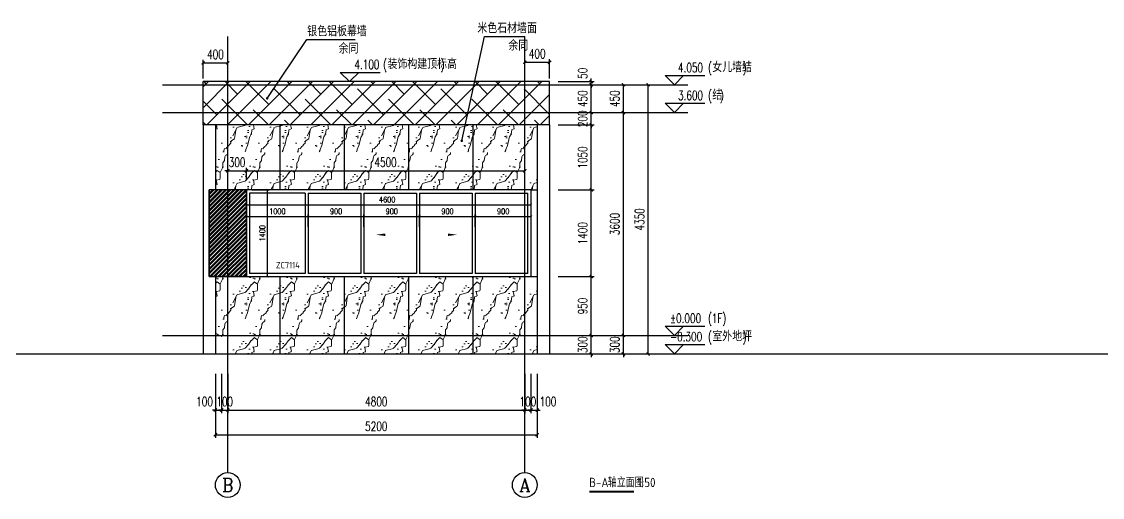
# Model space of a CAD drawing. Extents: x -4210259 to 293730, y -7499 to 868879.
# Drawn here: x -2266009 to -2248542, y 514620 to 522307 of the extents above; entities that cross this region are included whole.
import ezdxf
from ezdxf.enums import TextEntityAlignment as Align

# ---------------------------------------------------------------- set-up
doc = ezdxf.new("R2010")
doc.units = 0
doc.header["$LTSCALE"] = 1000
doc.header["$MEASUREMENT"] = 0
doc.linetypes.add('DOTE', pattern=[2.42, 2, -0.2, 0.02, -0.2])
doc.layers.get('Defpoints').update_dxf_attribs({"color": 210})
doc.layers.add('99立面图例外参$0$99立面图例外参$0$A-WALL-HATCH', color=8, linetype='Continuous', lineweight=13)
for name, color, linetype in [('A-AXIS-D', 1, 'Continuous'), ('A-AXIS-DOTE', 14, 'DOTE'), ('A-AXIS-DP', 126, 'Continuous'), ('A-AXIS-ELEV', 4, 'Continuous'), ('A-HATCH-2', 251, 'Continuous'), ('A-LIN-V', 9, 'Continuous'), ('A-SFCE', 30, 'Continuous'), ('A-WINDOW', 140, 'Continuous'), ('A-门窗表显示尺寸', 160, 'Continuous'), ('DIM_SYMB', 3, 'Continuous'), ('PUB_TEXT', 7, 'Continuous')]:
    doc.layers.add(name, color=color, linetype=linetype)
doc.styles.add('_TCH_AXIS', font='COMPLEX', dxfattribs={"bigfont": 'GBCBIG'})
doc.styles.add('_TCH_DIM', font='SIMPLEX', dxfattribs={"bigfont": 'GBCBIG'})
doc.styles.add('_TCH_DIM_T3', font='SIMPLEX', dxfattribs={"width": 0.705882, "bigfont": 'GBCBIG'})
doc.styles.get("Standard").update_dxf_attribs({"font": 'gbenor.shx', "bigfont": 'gbcbig.shx'})
doc.dimstyles.new('_TCH_ARCH&&30', dxfattribs={"dimtxt": 89.25, "dimasz": 30, "dimexe": 30, "dimexo": 30, "dimgap": 37.875, "dimtad": 1, "dimdec": 0, "dimzin": 0, "dimdsep": 46, "dimtxsty": '_TCH_DIM_T3', "dimblk": 'ARCHTICK', "dimcen": 0.09, "dimclrt": 7, "dimazin": 2, "dimtfac": 1, "dimtdec": 0, "dimtix": 1, "dimtmove": 2, "dimatfit": 3, "dimfxl": 0, "dimtolj": 1, "dimtzin": 0, "dimarcsym": 0})
doc.dimstyles.new('_TCH_ARCH&&50', dxfattribs={"dimtxt": 148.75, "dimasz": 50, "dimexe": 50, "dimexo": 50, "dimgap": 63.125, "dimtad": 1, "dimdec": 0, "dimzin": 0, "dimdsep": 46, "dimtxsty": '_TCH_DIM_T3', "dimblk": 'ARCHTICK', "dimcen": 0.09, "dimclrt": 7, "dimazin": 2, "dimtfac": 1, "dimtdec": 0, "dimtix": 1, "dimtmove": 2, "dimatfit": 3, "dimfxl": 0, "dimtolj": 1, "dimtzin": 0, "dimarcsym": 0})
pattern_1 = [(41.9872125, (500, 68.57), (1199.999982, 900.00002), [19.21946, -4016.8677]), (68.1985905, (214.29, 38.57), (599.9999996, 1800.000001), [69.23783, -4777.41048]), (60.945396, (200, 4.29), (599.9999597, 900.0000255), [29.41609, -6147.9618]), (90, (214.3, 30), (600, -4e-14), [8.57143, -891.42852]), (71.565051, (494.29, 51.43), (1e-06, 900.000002), [18.07016, -1879.29642]), (171.469234, (494.29, 51.43), (-599.999998, 5.6e-06), [28.89107, -6038.2332]), (79.215702, (454.286, -4.286), (600.000003, 3600.0000017), [61.07874, -6352.1886]), (62.1329961, (2.857, 270), (2399.99997084, 4500.0000176), [140.58914, -29383.1298]), (0, (11.5, 402), (0, 900), [0, -600]), (64.9831065, (400, 565.714), (1200.000003, 2699.9999982), [94.58826, -9837.1788]), (81.4391104, (631.429, 210), (1199.99999793, 8099.99994892), [134.35409, -28080.0036]), (82.8749836, (300, 291.43), (599.99996395, 4500.0000045), [69.10507, -14442.9588]), (76.75948, (240, 102.857), (600.00000583, 2699.9999979), [149.69356, -15568.1304]), (0, (146.5, 103.3), (0, 900), [0, -600]), (0, (156.1, 93.7), (0, 900), [0, -600]), (0, (223.6, 141.8), (0, 900), [0, -600]), (0, (204.3, 247.8), (0, 900), [0, -600]), (59.0362434, (274.286, 248.57), (599.9999522, 900.0000258), [49.97959, -10445.7336]), (0, (299.9, 289.8), (0, 900), [0, -600]), (0, (223.6, 257.4), (0, 900), [0, -600]), (0, (252.5, 315.25), (0, 900), [0, -600]), (0, (223.6, 228.5), (0, 900), [0, -600]), (50.194429, (571.43, 167.14), (600.0000004, 900.0000004), [22.315, -4663.8348]), (90, (571.4, 141.4), (600, -4e-14), [25.71428, -874.28568]), (43.66778, (540, 111.43), (1800.0000014, 1799.9999965), [43.4483, -9080.6952]), (90, (540, 102.86), (600, -4e-14), [8.57143, -891.42852]), (39.805571, (514.286, 81.43), (1199.9999713, 900.0000354), [33.4725, -6995.7522]), (0, (426, 141.8), (0, 900), [0, -600]), (0, (572.7, 169), (0, 900), [0, -600]), (0, (572.7, 169), (0, 900), [0, -600]), (29.3577535, (585.71, 184.29), (1799.9999964, 900.0000053), [52.45017, -5454.81774]), (0, (570.65, 228.5), (0, 900), [0, -600]), (146.309932, (400, 565.714), (-1200.0000074, 899.9999844), [61.80945, -6428.1828]), (8.1301023, (334.286, 445.714), (5999.99995775, 899.99999466), [60.60915, -12667.3128]), (47.8624052, (200, 428.57), (2400.00000106, 2699.9999975), [80.91316, -16910.8494]), (14.6208739, (68.57, 394.286), (3599.9999901, 900.00003754), [135.82702, -14126.01]), (0, (117.5, 450.1), (0, 900), [0, -600]), (18.434949, (308.57, 360), (2400.0000002, 899.999997), [27.10524, -5664.9945]), (16.699244, (334.29, 368.57), (599.999988, 5e-05), [14.91472, -3117.17718]), (101.093723, (348.57, 372.857), (-1200.0000105, 6299.99994104), [74.2445, -15517.0992]), (0, (271.8, 411.6), (0, 900), [0, -600]), (0, (334, 447.4), (0, 900), [0, -600]), (0, (252.5, 344.15), (0, 900), [0, -600]), (0, (175.4, 536.8), (0, 900), [0, -600]), (0, (146.5, 498.3), (0, 900), [0, -600]), (44.1449026, (300, 552.857), (1800.0000031, 1799.99999994), [67.68776, -14146.7412]), (54.5829447, (254.286, 488.57), (600.0000017, 899.99999645), [78.8825, -16486.4424]), (0, (300.8, 553.45), (0, 900), [0, -600]), (0, (213.95, 507.9), (0, 900), [0, -600]), (0, (300.8, 553.45), (0, 900), [0, -600]), (0, (254.4, 487.2), (0, 900), [0, -600]), (75.068583, (394.29, 454.29), (600, 2700.000001), [22.1774, -4635.075]), (90, (400, 475.7), (600, -4e-14), [90, -810]), (50.194429, (505.71, 852.86), (600.0000004, 900.0000004), [22.315, -4663.8348]), (0, (339.3, 662.1), (0, 900), [0, -600]), (0, (358.6, 652.45), (0, 900), [0, -600]), (0, (281.4, 671.7), (0, 900), [0, -600]), (0, (377.8, 777.7), (0, 900), [0, -600]), (53.1301023, (440, 724.286), (600.0000009, 899.9999994), [42.85714, -8957.1426]), (90, (440, 651.4), (600, -4e-14), [72.85714, -827.14284]), (0, (440.1, 652.9), (0, 900), [0, -600]), (23.1985905, (485.71, 844.29), (1800.000001, 900.0000005), [21.75935, -4547.7045]), (66.037511, (480, 831.43), (600, 1799.999999), [14.0698, -2940.58752]), (66.037511, (474.29, 818.57), (600, 1799.999999), [14.0698, -2940.58752]), (81.8698976, (465.714, 758.57), (600.0000026, 4500.00000045), [60.60915, -12667.3128]), (90, (520, 870), (600, -4e-14), [21.42857, -878.57142]), (0, (454.1, 900), (0, 900), [0, -600])]

# ---------------------------------------------------------------- blocks, each defined once
blk = doc.blocks.new('_ArchTick')
at = {"color": 0, "linetype": 'ByBlock', "const_width": 0.4}
blk.add_lwpolyline([(-0.5, -0.5), (0.5, 0.5)], dxfattribs=at)
blk = doc.blocks.new('*D1298')
at = {"layer": 'A-门窗表显示尺寸', "color": 0, "lineweight": -2}
for p, q in [((-40599815273, 3385974823), (-40599815273, 3385975021)), ((-40599815273, 3385974991), (-40599810673, 3385974991)), ((-40599810673, 3385974823), (-40599810673, 3385975021))]:
    blk.add_line(p, q, dxfattribs=at)
at = {"layer": 'Defpoints', "color": 0}
for p in [(-40599810673, 3385974991), (-40599815273, 3385974793), (-40599810673, 3385974793)]:
    blk.add_point(p, dxfattribs=at)
at = {"layer": 'A-门窗表显示尺寸', "color": 0, "lineweight": -2, "xscale": 30, "yscale": 30, "zscale": 30, "rotation": 180}
blk.add_blockref('_ArchTick', (-40599815273, 3385974991), dxfattribs=at)
at = {"layer": 'A-门窗表显示尺寸', "color": 0, "lineweight": -2, "xscale": 30, "yscale": 30, "zscale": 30}
blk.add_blockref('_ArchTick', (-40599810673, 3385974991), dxfattribs=at)
at = {"layer": 'A-门窗表显示尺寸', "color": 7, "insert": (-40599812998, 3385975074), "char_height": 89.2, "attachment_point": 5, "style": '_TCH_DIM_T3'}
blk.add_mtext('\\A1;4600', dxfattribs=at)
blk = doc.blocks.new('*D1299')
at = {"layer": 'A-门窗表显示尺寸', "color": 0, "lineweight": -2}
for p, q in [((-40599815273, 3385974633), (-40599815273, 3385974831)), ((-40599815273, 3385974801), (-40599814273, 3385974801)), ((-40599814273, 3385974633), (-40599814273, 3385974831))]:
    blk.add_line(p, q, dxfattribs=at)
at = {"layer": 'Defpoints', "color": 0}
for p in [(-40599814273, 3385974801), (-40599815273, 3385974603), (-40599814273, 3385974603)]:
    blk.add_point(p, dxfattribs=at)
at = {"layer": 'A-门窗表显示尺寸', "color": 0, "lineweight": -2, "xscale": 30, "yscale": 30, "zscale": 30, "rotation": 180}
blk.add_blockref('_ArchTick', (-40599815273, 3385974801), dxfattribs=at)
at = {"layer": 'A-门窗表显示尺寸', "color": 0, "lineweight": -2, "xscale": 30, "yscale": 30, "zscale": 30}
blk.add_blockref('_ArchTick', (-40599814273, 3385974801), dxfattribs=at)
at = {"layer": 'A-门窗表显示尺寸', "color": 7, "insert": (-40599814773, 3385974884), "char_height": 89.2, "attachment_point": 5, "style": '_TCH_DIM_T3'}
blk.add_mtext('\\A1;1000', dxfattribs=at)
blk = doc.blocks.new('*D1300')
at = {"layer": 'A-门窗表显示尺寸', "color": 0, "lineweight": -2}
for p, q in [((-40599814273.275787, 3385974632.547974), (-40599814273.275787, 3385974831.273987)), ((-40599814273.275787, 3385974801.273987), (-40599813373.275787, 3385974801.273987)), ((-40599813373.275787, 3385974632.547974), (-40599813373.275787, 3385974831.273987))]:
    blk.add_line(p, q, dxfattribs=at)
at = {"layer": 'Defpoints', "color": 0}
for p in [(-40599813373.275787, 3385974801.273987), (-40599814273.275787, 3385974602.547974), (-40599813373.275787, 3385974602.547974)]:
    blk.add_point(p, dxfattribs=at)
at = {"layer": 'A-门窗表显示尺寸', "color": 0, "lineweight": -2, "xscale": 30, "yscale": 30, "zscale": 30, "rotation": 180}
blk.add_blockref('_ArchTick', (-40599814273.275787, 3385974801.273987), dxfattribs=at)
at = {"layer": 'A-门窗表显示尺寸', "color": 0, "lineweight": -2, "xscale": 30, "yscale": 30, "zscale": 30}
blk.add_blockref('_ArchTick', (-40599813373.275787, 3385974801.273987), dxfattribs=at)
at = {"layer": 'A-门窗表显示尺寸', "color": 7, "insert": (-40599813823.275787, 3385974883.773987), "char_height": 89.25, "attachment_point": 5, "style": '_TCH_DIM_T3'}
blk.add_mtext('\\A1;900', dxfattribs=at)
blk = doc.blocks.new('*D1301')
at = {"layer": 'A-门窗表显示尺寸', "color": 0, "lineweight": -2}
for p, q in [((-40599813373.275787, 3385974632.547974), (-40599813373.275787, 3385974831.273987)), ((-40599813373.275787, 3385974801.273987), (-40599812473.275787, 3385974801.273987)), ((-40599812473.275787, 3385974632.547974), (-40599812473.275787, 3385974831.273987))]:
    blk.add_line(p, q, dxfattribs=at)
at = {"layer": 'Defpoints', "color": 0}
for p in [(-40599812473.275787, 3385974801.273987), (-40599813373.275787, 3385974602.547974), (-40599812473.275787, 3385974602.547974)]:
    blk.add_point(p, dxfattribs=at)
at = {"layer": 'A-门窗表显示尺寸', "color": 0, "lineweight": -2, "xscale": 30, "yscale": 30, "zscale": 30, "rotation": 180}
blk.add_blockref('_ArchTick', (-40599813373.275787, 3385974801.273987), dxfattribs=at)
at = {"layer": 'A-门窗表显示尺寸', "color": 0, "lineweight": -2, "xscale": 30, "yscale": 30, "zscale": 30}
blk.add_blockref('_ArchTick', (-40599812473.275787, 3385974801.273987), dxfattribs=at)
at = {"layer": 'A-门窗表显示尺寸', "color": 7, "insert": (-40599812923.275787, 3385974883.773987), "char_height": 89.25, "attachment_point": 5, "style": '_TCH_DIM_T3'}
blk.add_mtext('\\A1;900', dxfattribs=at)
blk = doc.blocks.new('*D1302')
at = {"layer": 'A-门窗表显示尺寸', "color": 0, "lineweight": -2}
for p, q in [((-40599812473.275787, 3385974632.547974), (-40599812473.275787, 3385974831.273987)), ((-40599812473.275787, 3385974801.273987), (-40599811573.275787, 3385974801.273987)), ((-40599811573.275787, 3385974632.547974), (-40599811573.275787, 3385974831.273987))]:
    blk.add_line(p, q, dxfattribs=at)
at = {"layer": 'Defpoints', "color": 0}
for p in [(-40599811573.275787, 3385974801.273987), (-40599812473.275787, 3385974602.547974), (-40599811573.275787, 3385974602.547974)]:
    blk.add_point(p, dxfattribs=at)
at = {"layer": 'A-门窗表显示尺寸', "color": 0, "lineweight": -2, "xscale": 30, "yscale": 30, "zscale": 30, "rotation": 180}
blk.add_blockref('_ArchTick', (-40599812473.275787, 3385974801.273987), dxfattribs=at)
at = {"layer": 'A-门窗表显示尺寸', "color": 0, "lineweight": -2, "xscale": 30, "yscale": 30, "zscale": 30}
blk.add_blockref('_ArchTick', (-40599811573.275787, 3385974801.273987), dxfattribs=at)
at = {"layer": 'A-门窗表显示尺寸', "color": 7, "insert": (-40599812023.275787, 3385974883.773987), "char_height": 89.25, "attachment_point": 5, "style": '_TCH_DIM_T3'}
blk.add_mtext('\\A1;900', dxfattribs=at)
blk = doc.blocks.new('*D1303')
at = {"layer": 'A-门窗表显示尺寸', "color": 0, "lineweight": -2}
for p, q in [((-40599811573.275787, 3385974632.547974), (-40599811573.275787, 3385974831.273987)), ((-40599811573.275787, 3385974801.273987), (-40599810673.275803, 3385974801.273987)), ((-40599810673.275803, 3385974632.547974), (-40599810673.275803, 3385974831.273987))]:
    blk.add_line(p, q, dxfattribs=at)
at = {"layer": 'Defpoints', "color": 0}
for p in [(-40599810673.275803, 3385974801.273987), (-40599811573.275787, 3385974602.547974), (-40599810673.275803, 3385974602.547974)]:
    blk.add_point(p, dxfattribs=at)
at = {"layer": 'A-门窗表显示尺寸', "color": 0, "lineweight": -2, "xscale": 30, "yscale": 30, "zscale": 30, "rotation": 180}
blk.add_blockref('_ArchTick', (-40599811573.275787, 3385974801.273987), dxfattribs=at)
at = {"layer": 'A-门窗表显示尺寸', "color": 0, "lineweight": -2, "xscale": 30, "yscale": 30, "zscale": 30}
blk.add_blockref('_ArchTick', (-40599810673.275803, 3385974801.273987), dxfattribs=at)
at = {"layer": 'A-门窗表显示尺寸', "color": 7, "insert": (-40599811123.275803, 3385974883.773987), "char_height": 89.25, "attachment_point": 5, "style": '_TCH_DIM_T3'}
blk.add_mtext('\\A1;900', dxfattribs=at)
blk = doc.blocks.new('*D1304')
at = {"layer": 'A-门窗表显示尺寸', "color": 0, "lineweight": -2}
for p, q in [((-40599815183.10321, 3385975230.000001), (-40599814903.106216, 3385975230.000001)), ((-40599814933.106216, 3385973830.000001), (-40599814933.106216, 3385975230.000001)), ((-40599815183.10321, 3385973830.000001), (-40599814903.106216, 3385973830.000001))]:
    blk.add_line(p, q, dxfattribs=at)
at = {"layer": 'Defpoints', "color": 0}
for p in [(-40599815213.10321, 3385975230.000001), (-40599814933.106216, 3385975230.000001), (-40599815213.10321, 3385973830.000001)]:
    blk.add_point(p, dxfattribs=at)
at = {"layer": 'A-门窗表显示尺寸', "color": 0, "lineweight": -2, "xscale": 30, "yscale": 30, "zscale": 30}
for p, rotation in [((-40599814933.106216, 3385975230.000001), 90), ((-40599814933.106216, 3385973830.000001), 270)]:
    blk.add_blockref('_ArchTick', p, dxfattribs=dict(at, rotation=rotation))
at = {"layer": 'A-门窗表显示尺寸', "color": 7, "insert": (-40599815015.606216, 3385974530.000012), "char_height": 89.25, "attachment_point": 5, "rotation": 90, "style": '_TCH_DIM_T3'}
blk.add_mtext('\\A1;1400', dxfattribs=at)
blk = doc.blocks.new('*D915')
at = {"layer": 'A-AXIS-DP', "color": 0, "lineweight": -2}
for p, q in [((-2257877, 521387), (-2257877, 521700)), ((-2257877, 521650), (-2257477, 521650)), ((-2257477, 521387), (-2257477, 521700))]:
    blk.add_line(p, q, dxfattribs=at)
at = {"layer": 'Defpoints', "color": 0}
for p in [(-2257477, 521650), (-2257877, 521337), (-2257477, 521337)]:
    blk.add_point(p, dxfattribs=at)
at = {"layer": 'A-AXIS-DP', "color": 0, "lineweight": -2, "xscale": 50, "yscale": 50, "zscale": 50, "rotation": 180}
blk.add_blockref('_ArchTick', (-2257877, 521650), dxfattribs=at)
at = {"layer": 'A-AXIS-DP', "color": 0, "lineweight": -2, "xscale": 50, "yscale": 50, "zscale": 50}
blk.add_blockref('_ArchTick', (-2257477, 521650), dxfattribs=at)
at = {"layer": 'A-AXIS-DP', "color": 7, "insert": (-2257677, 521788), "char_height": 148.8, "attachment_point": 5, "style": '_TCH_DIM_T3'}
blk.add_mtext('\\A1;400', dxfattribs=at)
blk = doc.blocks.new('*D916')
at = {"layer": 'A-AXIS-DP', "color": 0, "lineweight": -2}
for p, q in [((-2263077, 521387), (-2263077, 521690)), ((-2263077, 521640), (-2262677, 521640)), ((-2262677, 521387), (-2262677, 521690))]:
    blk.add_line(p, q, dxfattribs=at)
at = {"layer": 'Defpoints', "color": 0}
for p in [(-2262677, 521640), (-2263077, 521337), (-2262677, 521337)]:
    blk.add_point(p, dxfattribs=at)
at = {"layer": 'A-AXIS-DP', "color": 0, "lineweight": -2, "xscale": 50, "yscale": 50, "zscale": 50, "rotation": 180}
blk.add_blockref('_ArchTick', (-2263077, 521640), dxfattribs=at)
at = {"layer": 'A-AXIS-DP', "color": 0, "lineweight": -2, "xscale": 50, "yscale": 50, "zscale": 50}
blk.add_blockref('_ArchTick', (-2262677, 521640), dxfattribs=at)
at = {"layer": 'A-AXIS-DP', "color": 7, "insert": (-2262877, 521777), "char_height": 148.8, "attachment_point": 5, "style": '_TCH_DIM_T3'}
blk.add_mtext('\\A1;400', dxfattribs=at)
blk = doc.blocks.new('*D974')
at = {"layer": 'A-AXIS-DP', "color": 0, "lineweight": -2}
for p, q in [((-2262677, 519897), (-2262727, 519897)), ((-2262677, 519747), (-2262677, 519947)), ((-2262677, 519897), (-2262377, 519897)), ((-2262377, 519747), (-2262377, 519947)), ((-2262377, 519897), (-2262327, 519897))]:
    blk.add_line(p, q, dxfattribs=at)
at = {"layer": 'Defpoints', "color": 0}
for p in [(-2262377, 519897), (-2262677, 519697), (-2262377, 519697)]:
    blk.add_point(p, dxfattribs=at)
at = {"layer": 'A-AXIS-DP', "color": 0, "lineweight": -2, "xscale": 50, "yscale": 50, "zscale": 50}
blk.add_blockref('_ArchTick', (-2262677, 519897), dxfattribs=at)
at = {"layer": 'A-AXIS-DP', "color": 0, "lineweight": -2, "xscale": 50, "yscale": 50, "zscale": 50, "rotation": 180}
blk.add_blockref('_ArchTick', (-2262377, 519897), dxfattribs=at)
at = {"layer": 'A-AXIS-DP', "color": 7, "insert": (-2262527, 520035), "char_height": 148.8, "attachment_point": 5, "style": '_TCH_DIM_T3'}
blk.add_mtext('\\A1;300', dxfattribs=at)
blk = doc.blocks.new('*D975')
at = {"layer": 'A-AXIS-DP', "color": 0, "lineweight": -2}
for p, q in [((-2262377, 519747), (-2262377, 519947)), ((-2262377, 519897), (-2257877, 519897)), ((-2257877, 519747), (-2257877, 519947))]:
    blk.add_line(p, q, dxfattribs=at)
at = {"layer": 'Defpoints', "color": 0}
for p in [(-2257877, 519897), (-2262377, 519697), (-2257877, 519697)]:
    blk.add_point(p, dxfattribs=at)
at = {"layer": 'A-AXIS-DP', "color": 0, "lineweight": -2, "xscale": 50, "yscale": 50, "zscale": 50, "rotation": 180}
blk.add_blockref('_ArchTick', (-2262377, 519897), dxfattribs=at)
at = {"layer": 'A-AXIS-DP', "color": 0, "lineweight": -2, "xscale": 50, "yscale": 50, "zscale": 50}
blk.add_blockref('_ArchTick', (-2257877, 519897), dxfattribs=at)
at = {"layer": 'A-AXIS-DP', "color": 7, "insert": (-2260127, 520035), "char_height": 148.8, "attachment_point": 5, "style": '_TCH_DIM_T3'}
blk.add_mtext('\\A1;4500', dxfattribs=at)
blk = doc.blocks.new('*D981')
at = {"layer": 'A-AXIS-DP', "color": 0, "lineweight": -2}
for p, q in [((-2257340, 521337), (-2256754, 521337)), ((-2257340, 521287), (-2256754, 521287)), ((-2256804, 521337), (-2256804, 521387)), ((-2256804, 521287), (-2256804, 521337)), ((-2256804, 521287), (-2256804, 521237))]:
    blk.add_line(p, q, dxfattribs=at)
at = {"layer": 'Defpoints', "color": 0}
for p in [(-2257390, 521337), (-2257390, 521287), (-2256804, 521337)]:
    blk.add_point(p, dxfattribs=at)
at = {"layer": 'A-AXIS-DP', "color": 0, "lineweight": -2, "xscale": 50, "yscale": 50, "zscale": 50}
for p, rotation in [((-2256804, 521337), 270), ((-2256804, 521287), 90)]:
    blk.add_blockref('_ArchTick', p, dxfattribs=dict(at, rotation=rotation))
at = {"layer": 'A-AXIS-DP', "color": 7, "insert": (-2256942, 521472), "char_height": 148.8, "attachment_point": 5, "rotation": 90, "style": '_TCH_DIM_T3'}
blk.add_mtext('\\A1;50', dxfattribs=at)
blk = doc.blocks.new('*D982')
at = {"layer": 'A-AXIS-DP', "color": 0, "lineweight": -2}
for p, q in [((-2257340, 521287), (-2256754, 521287)), ((-2256804, 520837), (-2256804, 521287)), ((-2257340, 520837), (-2256754, 520837))]:
    blk.add_line(p, q, dxfattribs=at)
at = {"layer": 'Defpoints', "color": 0}
for p in [(-2257390, 521287), (-2256804, 521287), (-2257390, 520837)]:
    blk.add_point(p, dxfattribs=at)
at = {"layer": 'A-AXIS-DP', "color": 0, "lineweight": -2, "xscale": 50, "yscale": 50, "zscale": 50}
for p, rotation in [((-2256804, 521287), 90), ((-2256804, 520837), 270)]:
    blk.add_blockref('_ArchTick', p, dxfattribs=dict(at, rotation=rotation))
at = {"layer": 'A-AXIS-DP', "color": 7, "insert": (-2256942, 521062), "char_height": 148.8, "attachment_point": 5, "rotation": 90, "style": '_TCH_DIM_T3'}
blk.add_mtext('\\A1;450', dxfattribs=at)
blk = doc.blocks.new('*D983')
at = {"layer": 'A-AXIS-DP', "color": 0, "lineweight": -2}
for p, q in [((-2256804, 520837), (-2256804, 520887)), ((-2257340, 520837), (-2256754, 520837)), ((-2256804, 520637), (-2256804, 520837)), ((-2257340, 520637), (-2256754, 520637)), ((-2256804, 520637), (-2256804, 520587))]:
    blk.add_line(p, q, dxfattribs=at)
at = {"layer": 'Defpoints', "color": 0}
for p in [(-2257390, 520837), (-2256804, 520837), (-2257390, 520637)]:
    blk.add_point(p, dxfattribs=at)
at = {"layer": 'A-AXIS-DP', "color": 0, "lineweight": -2, "xscale": 50, "yscale": 50, "zscale": 50}
for p, rotation in [((-2256804, 520837), 270), ((-2256804, 520637), 90)]:
    blk.add_blockref('_ArchTick', p, dxfattribs=dict(at, rotation=rotation))
at = {"layer": 'A-AXIS-DP', "color": 7, "insert": (-2256942, 520737), "char_height": 148.8, "attachment_point": 5, "rotation": 90, "style": '_TCH_DIM_T3'}
blk.add_mtext('\\A1;200', dxfattribs=at)
blk = doc.blocks.new('*D984')
at = {"layer": 'A-AXIS-DP', "color": 0, "lineweight": -2}
for p, q in [((-2257340, 520637), (-2256754, 520637)), ((-2256804, 519587), (-2256804, 520637)), ((-2257340, 519587), (-2256754, 519587))]:
    blk.add_line(p, q, dxfattribs=at)
at = {"layer": 'Defpoints', "color": 0}
for p in [(-2257390, 520637), (-2256804, 520637), (-2257390, 519587)]:
    blk.add_point(p, dxfattribs=at)
at = {"layer": 'A-AXIS-DP', "color": 0, "lineweight": -2, "xscale": 50, "yscale": 50, "zscale": 50}
for p, rotation in [((-2256804, 520637), 90), ((-2256804, 519587), 270)]:
    blk.add_blockref('_ArchTick', p, dxfattribs=dict(at, rotation=rotation))
at = {"layer": 'A-AXIS-DP', "color": 7, "insert": (-2256942, 520112), "char_height": 148.8, "attachment_point": 5, "rotation": 90, "style": '_TCH_DIM_T3'}
blk.add_mtext('\\A1;1050', dxfattribs=at)
blk = doc.blocks.new('*D985')
at = {"layer": 'A-AXIS-DP', "color": 0, "lineweight": -2}
for p, q in [((-2257340, 519587), (-2256754, 519587)), ((-2256804, 518187), (-2256804, 519587)), ((-2257340, 518187), (-2256754, 518187))]:
    blk.add_line(p, q, dxfattribs=at)
at = {"layer": 'Defpoints', "color": 0}
for p in [(-2257390, 519587), (-2256804, 519587), (-2257390, 518187)]:
    blk.add_point(p, dxfattribs=at)
at = {"layer": 'A-AXIS-DP', "color": 0, "lineweight": -2, "xscale": 50, "yscale": 50, "zscale": 50}
for p, rotation in [((-2256804, 519587), 90), ((-2256804, 518187), 270)]:
    blk.add_blockref('_ArchTick', p, dxfattribs=dict(at, rotation=rotation))
at = {"layer": 'A-AXIS-DP', "color": 7, "insert": (-2256942, 518887), "char_height": 148.8, "attachment_point": 5, "rotation": 90, "style": '_TCH_DIM_T3'}
blk.add_mtext('\\A1;1400', dxfattribs=at)
blk = doc.blocks.new('*D986')
at = {"layer": 'A-AXIS-DP', "color": 0, "lineweight": -2}
for p, q in [((-2257340, 518187), (-2256754, 518187)), ((-2256804, 517237), (-2256804, 518187)), ((-2257340, 517237), (-2256754, 517237))]:
    blk.add_line(p, q, dxfattribs=at)
at = {"layer": 'Defpoints', "color": 0}
for p in [(-2257390, 518187), (-2256804, 518187), (-2257390, 517237)]:
    blk.add_point(p, dxfattribs=at)
at = {"layer": 'A-AXIS-DP', "color": 0, "lineweight": -2, "xscale": 50, "yscale": 50, "zscale": 50}
for p, rotation in [((-2256804, 518187), 90), ((-2256804, 517237), 270)]:
    blk.add_blockref('_ArchTick', p, dxfattribs=dict(at, rotation=rotation))
at = {"layer": 'A-AXIS-DP', "color": 7, "insert": (-2256942, 517712), "char_height": 148.8, "attachment_point": 5, "rotation": 90, "style": '_TCH_DIM_T3'}
blk.add_mtext('\\A1;950', dxfattribs=at)
blk = doc.blocks.new('*D987')
at = {"layer": 'A-AXIS-DP', "color": 0, "lineweight": -2}
for p, q in [((-2257340, 517237), (-2256754, 517237)), ((-2256804, 517237), (-2256804, 517287)), ((-2256804, 516937), (-2256804, 517237)), ((-2257340, 516937), (-2256754, 516937)), ((-2256804, 516937), (-2256804, 516887))]:
    blk.add_line(p, q, dxfattribs=at)
at = {"layer": 'Defpoints', "color": 0}
for p in [(-2257390, 517237), (-2256804, 517237), (-2257390, 516937)]:
    blk.add_point(p, dxfattribs=at)
at = {"layer": 'A-AXIS-DP', "color": 0, "lineweight": -2, "xscale": 50, "yscale": 50, "zscale": 50}
for p, rotation in [((-2256804, 517237), 270), ((-2256804, 516937), 90)]:
    blk.add_blockref('_ArchTick', p, dxfattribs=dict(at, rotation=rotation))
at = {"layer": 'A-AXIS-DP', "color": 7, "insert": (-2256942, 517087), "char_height": 148.8, "attachment_point": 5, "rotation": 90, "style": '_TCH_DIM_T3'}
blk.add_mtext('\\A1;300', dxfattribs=at)
blk = doc.blocks.new('*D988')
at = {"layer": 'A-AXIS-D', "color": 0, "lineweight": -2}
for p, q in [((-2256270, 521287), (-2255834, 521287)), ((-2255884, 516937), (-2255884, 521287)), ((-2256270, 516937), (-2255834, 516937))]:
    blk.add_line(p, q, dxfattribs=at)
at = {"layer": 'Defpoints', "color": 0}
for p in [(-2256320, 521287), (-2255884, 521287), (-2256320, 516937)]:
    blk.add_point(p, dxfattribs=at)
at = {"layer": 'A-AXIS-D', "color": 0, "lineweight": -2, "xscale": 50, "yscale": 50, "zscale": 50}
for p, rotation in [((-2255884, 521287), 90), ((-2255884, 516937), 270)]:
    blk.add_blockref('_ArchTick', p, dxfattribs=dict(at, rotation=rotation))
at = {"layer": 'A-AXIS-D', "color": 7, "insert": (-2256022, 519112), "char_height": 148.8, "attachment_point": 5, "rotation": 90, "style": '_TCH_DIM_T3'}
blk.add_mtext('\\A1;4350', dxfattribs=at)
blk = doc.blocks.new('*D989')
at = {"layer": 'A-AXIS-D', "color": 0, "lineweight": -2}
for p, q in [((-2256670, 521287), (-2256234, 521287)), ((-2256284, 520837), (-2256284, 521287)), ((-2256670, 520837), (-2256234, 520837))]:
    blk.add_line(p, q, dxfattribs=at)
at = {"layer": 'Defpoints', "color": 0}
for p in [(-2256720, 521287), (-2256284, 521287), (-2256720, 520837)]:
    blk.add_point(p, dxfattribs=at)
at = {"layer": 'A-AXIS-D', "color": 0, "lineweight": -2, "xscale": 50, "yscale": 50, "zscale": 50}
for p, rotation in [((-2256284, 521287), 90), ((-2256284, 520837), 270)]:
    blk.add_blockref('_ArchTick', p, dxfattribs=dict(at, rotation=rotation))
at = {"layer": 'A-AXIS-D', "color": 7, "insert": (-2256422, 521062), "char_height": 148.8, "attachment_point": 5, "rotation": 90, "style": '_TCH_DIM_T3'}
blk.add_mtext('\\A1;450', dxfattribs=at)
blk = doc.blocks.new('*D990')
at = {"layer": 'A-AXIS-D', "color": 0, "lineweight": -2}
for p, q in [((-2256670, 520837), (-2256234, 520837)), ((-2256284, 517237), (-2256284, 520837)), ((-2256670, 517237), (-2256234, 517237))]:
    blk.add_line(p, q, dxfattribs=at)
at = {"layer": 'Defpoints', "color": 0}
for p in [(-2256720, 520837), (-2256284, 520837), (-2256720, 517237)]:
    blk.add_point(p, dxfattribs=at)
at = {"layer": 'A-AXIS-D', "color": 0, "lineweight": -2, "xscale": 50, "yscale": 50, "zscale": 50}
for p, rotation in [((-2256284, 520837), 90), ((-2256284, 517237), 270)]:
    blk.add_blockref('_ArchTick', p, dxfattribs=dict(at, rotation=rotation))
at = {"layer": 'A-AXIS-D', "color": 7, "insert": (-2256422, 519037), "char_height": 148.8, "attachment_point": 5, "rotation": 90, "style": '_TCH_DIM_T3'}
blk.add_mtext('\\A1;3600', dxfattribs=at)
blk = doc.blocks.new('*D991')
at = {"layer": 'A-AXIS-D', "color": 0, "lineweight": -2}
for p, q in [((-2256670, 517237), (-2256234, 517237)), ((-2256284, 517237), (-2256284, 517287)), ((-2256284, 516937), (-2256284, 517237)), ((-2256670, 516937), (-2256234, 516937)), ((-2256284, 516937), (-2256284, 516887))]:
    blk.add_line(p, q, dxfattribs=at)
at = {"layer": 'Defpoints', "color": 0}
for p in [(-2256720, 517237), (-2256284, 517237), (-2256720, 516937)]:
    blk.add_point(p, dxfattribs=at)
at = {"layer": 'A-AXIS-D', "color": 0, "lineweight": -2, "xscale": 50, "yscale": 50, "zscale": 50}
for p, rotation in [((-2256284, 517237), 270), ((-2256284, 516937), 90)]:
    blk.add_blockref('_ArchTick', p, dxfattribs=dict(at, rotation=rotation))
at = {"layer": 'A-AXIS-D', "color": 7, "insert": (-2256422, 517087), "char_height": 148.8, "attachment_point": 5, "rotation": 90, "style": '_TCH_DIM_T3'}
blk.add_mtext('\\A1;300', dxfattribs=at)
blk = doc.blocks.new('*D992')
at = {"layer": 'A-AXIS-D', "color": 0, "lineweight": -2}
for p, q in [((-2262877, 516617), (-2262877, 515582)), ((-2257677, 516617), (-2257677, 515582)), ((-2262877, 515632), (-2257677, 515632))]:
    blk.add_line(p, q, dxfattribs=at)
at = {"layer": 'Defpoints', "color": 0}
for p in [(-2262877, 516667), (-2257677, 516667), (-2257677, 515632)]:
    blk.add_point(p, dxfattribs=at)
at = {"layer": 'A-AXIS-D', "color": 0, "lineweight": -2, "xscale": 50, "yscale": 50, "zscale": 50, "rotation": 180}
blk.add_blockref('_ArchTick', (-2262877, 515632), dxfattribs=at)
at = {"layer": 'A-AXIS-D', "color": 0, "lineweight": -2, "xscale": 50, "yscale": 50, "zscale": 50}
blk.add_blockref('_ArchTick', (-2257677, 515632), dxfattribs=at)
at = {"layer": 'A-AXIS-D', "color": 7, "insert": (-2260277, 515769), "char_height": 148.8, "attachment_point": 5, "style": '_TCH_DIM_T3'}
blk.add_mtext('\\A1;5200', dxfattribs=at)
blk = doc.blocks.new('*D993')
at = {"layer": 'A-AXIS-D', "color": 0, "lineweight": -2}
for p, q in [((-2257777, 516617), (-2257777, 515982)), ((-2257677, 516617), (-2257677, 515982)), ((-2257777, 516032), (-2257827, 516032)), ((-2257777, 516032), (-2257677, 516032)), ((-2257677, 516032), (-2257627, 516032))]:
    blk.add_line(p, q, dxfattribs=at)
at = {"layer": 'Defpoints', "color": 0}
for p in [(-2257777, 516667), (-2257677, 516667), (-2257677, 516032)]:
    blk.add_point(p, dxfattribs=at)
at = {"layer": 'A-AXIS-D', "color": 0, "lineweight": -2, "xscale": 50, "yscale": 50, "zscale": 50}
blk.add_blockref('_ArchTick', (-2257777, 516032), dxfattribs=at)
at = {"layer": 'A-AXIS-D', "color": 0, "lineweight": -2, "xscale": 50, "yscale": 50, "zscale": 50, "rotation": 180}
blk.add_blockref('_ArchTick', (-2257677, 516032), dxfattribs=at)
at = {"layer": 'A-AXIS-D', "color": 7, "insert": (-2257502, 516169), "char_height": 148.8, "attachment_point": 5, "style": '_TCH_DIM_T3'}
blk.add_mtext('\\A1;100', dxfattribs=at)
blk = doc.blocks.new('*D994')
at = {"layer": 'A-AXIS-D', "color": 0, "lineweight": -2}
for p, q in [((-2257877, 516617), (-2257877, 515982)), ((-2257777, 516617), (-2257777, 515982)), ((-2257877, 516032), (-2257927, 516032)), ((-2257877, 516032), (-2257777, 516032)), ((-2257777, 516032), (-2257727, 516032))]:
    blk.add_line(p, q, dxfattribs=at)
at = {"layer": 'Defpoints', "color": 0}
for p in [(-2257877, 516667), (-2257777, 516667), (-2257777, 516032)]:
    blk.add_point(p, dxfattribs=at)
at = {"layer": 'A-AXIS-D', "color": 0, "lineweight": -2, "xscale": 50, "yscale": 50, "zscale": 50}
blk.add_blockref('_ArchTick', (-2257877, 516032), dxfattribs=at)
at = {"layer": 'A-AXIS-D', "color": 0, "lineweight": -2, "xscale": 50, "yscale": 50, "zscale": 50, "rotation": 180}
blk.add_blockref('_ArchTick', (-2257777, 516032), dxfattribs=at)
at = {"layer": 'A-AXIS-D', "color": 7, "insert": (-2257827, 516169), "char_height": 148.8, "attachment_point": 5, "style": '_TCH_DIM_T3'}
blk.add_mtext('\\A1;100', dxfattribs=at)
blk = doc.blocks.new('*D995')
at = {"layer": 'A-AXIS-D', "color": 0, "lineweight": -2}
for p, q in [((-2262677, 516617), (-2262677, 515982)), ((-2257877, 516617), (-2257877, 515982)), ((-2262677, 516032), (-2257877, 516032))]:
    blk.add_line(p, q, dxfattribs=at)
at = {"layer": 'Defpoints', "color": 0}
for p in [(-2262677, 516667), (-2257877, 516667), (-2257877, 516032)]:
    blk.add_point(p, dxfattribs=at)
at = {"layer": 'A-AXIS-D', "color": 0, "lineweight": -2, "xscale": 50, "yscale": 50, "zscale": 50, "rotation": 180}
blk.add_blockref('_ArchTick', (-2262677, 516032), dxfattribs=at)
at = {"layer": 'A-AXIS-D', "color": 0, "lineweight": -2, "xscale": 50, "yscale": 50, "zscale": 50}
blk.add_blockref('_ArchTick', (-2257877, 516032), dxfattribs=at)
at = {"layer": 'A-AXIS-D', "color": 7, "insert": (-2260277, 516169), "char_height": 148.8, "attachment_point": 5, "style": '_TCH_DIM_T3'}
blk.add_mtext('\\A1;4800', dxfattribs=at)
blk = doc.blocks.new('*D996')
at = {"layer": 'A-AXIS-D', "color": 0, "lineweight": -2}
for p, q in [((-2262777, 516617), (-2262777, 515982)), ((-2262677, 516617), (-2262677, 515982)), ((-2262777, 516032), (-2262827, 516032)), ((-2262777, 516032), (-2262677, 516032)), ((-2262677, 516032), (-2262627, 516032))]:
    blk.add_line(p, q, dxfattribs=at)
at = {"layer": 'Defpoints', "color": 0}
for p in [(-2262777, 516667), (-2262677, 516667), (-2262677, 516032)]:
    blk.add_point(p, dxfattribs=at)
at = {"layer": 'A-AXIS-D', "color": 0, "lineweight": -2, "xscale": 50, "yscale": 50, "zscale": 50}
blk.add_blockref('_ArchTick', (-2262777, 516032), dxfattribs=at)
at = {"layer": 'A-AXIS-D', "color": 0, "lineweight": -2, "xscale": 50, "yscale": 50, "zscale": 50, "rotation": 180}
blk.add_blockref('_ArchTick', (-2262677, 516032), dxfattribs=at)
at = {"layer": 'A-AXIS-D', "color": 7, "insert": (-2262727, 516169), "char_height": 148.8, "attachment_point": 5, "style": '_TCH_DIM_T3'}
blk.add_mtext('\\A1;100', dxfattribs=at)
blk = doc.blocks.new('*D997')
at = {"layer": 'A-AXIS-D', "color": 0, "lineweight": -2}
for p, q in [((-2262877, 516617), (-2262877, 515982)), ((-2262777, 516617), (-2262777, 515982)), ((-2262877, 516032), (-2262927, 516032)), ((-2262877, 516032), (-2262777, 516032)), ((-2262777, 516032), (-2262727, 516032))]:
    blk.add_line(p, q, dxfattribs=at)
at = {"layer": 'Defpoints', "color": 0}
for p in [(-2262877, 516667), (-2262777, 516667), (-2262777, 516032)]:
    blk.add_point(p, dxfattribs=at)
at = {"layer": 'A-AXIS-D', "color": 0, "lineweight": -2, "xscale": 50, "yscale": 50, "zscale": 50}
blk.add_blockref('_ArchTick', (-2262877, 516032), dxfattribs=at)
at = {"layer": 'A-AXIS-D', "color": 0, "lineweight": -2, "xscale": 50, "yscale": 50, "zscale": 50, "rotation": 180}
blk.add_blockref('_ArchTick', (-2262777, 516032), dxfattribs=at)
at = {"layer": 'A-AXIS-D', "color": 7, "insert": (-2263052, 516169), "char_height": 148.8, "attachment_point": 5, "style": '_TCH_DIM_T3'}
blk.add_mtext('\\A1;100', dxfattribs=at)
blk = doc.blocks.new('RT5657-M')
at = {"layer": 'A-HATCH-2'}
for points in [[(-40599812687.164459, 3385974506.137375, 0, 0, 0), (-40599813180.00576, 3385974506.137375, 0, 40, 0), (-40599813030.00576, 3385974506.137375, 0, 0, 0)], [(-40599812359.387123, 3385974506.137375, 0, 0, 0), (-40599811866.545822, 3385974506.137375, 0, 40, 0), (-40599812016.545822, 3385974506.137375, 0, 0, 0)]]:
    blk.add_lwpolyline(points, format="xyseb", dxfattribs=at)
at = {"layer": 'A-WINDOW'}
for p, q in [((-40599814323.275787, 3385975180), (-40599815223.275787, 3385975180)), ((-40599814323.275787, 3385975180), (-40599814323.275787, 3385973880)), ((-40599814273.275787, 3385975180), (-40599814273.275787, 3385973880)), ((-40599814273.275787, 3385975180), (-40599813423.275787, 3385975180)), ((-40599813423.275787, 3385975180), (-40599813423.275787, 3385973880)), ((-40599813373.275787, 3385975180), (-40599813373.275787, 3385973880)), ((-40599813373.275787, 3385975180), (-40599812523.275787, 3385975180)), ((-40599812523.275787, 3385975180), (-40599812523.275787, 3385973880)), ((-40599812473.275787, 3385975180), (-40599812473.275787, 3385973880)), ((-40599812473.275787, 3385975180), (-40599811623.275787, 3385975180)), ((-40599811623.275787, 3385975180), (-40599811623.275787, 3385973880)), ((-40599811573.275787, 3385975180), (-40599811573.275787, 3385973880)), ((-40599811573.275787, 3385975180), (-40599810723.275803, 3385975180)), ((-40599810723.275803, 3385973880), (-40599810723.275803, 3385975180)), ((-40599814323.275787, 3385973880), (-40599815223.275787, 3385973880)), ((-40599813423.275787, 3385973880), (-40599814273.275787, 3385973880)), ((-40599812523.275787, 3385973880), (-40599813373.275787, 3385973880)), ((-40599811623.275803, 3385973880), (-40599812473.275787, 3385973880)), ((-40599810723.275803, 3385973880), (-40599811573.275787, 3385973880))]:
    blk.add_line(p, q, dxfattribs=at)
blk.add_lwpolyline([(-40599810673.275803, 3385975230), (-40599815273.275787, 3385975230), (-40599815273.275787, 3385973830), (-40599810673.275803, 3385973830)], close=True, dxfattribs=at)
blk.add_lwpolyline([(-40599815223.275787, 3385975180), (-40599815223.275787, 3385973880)], dxfattribs=at)
at = {"layer": 'PUB_TEXT', "color": 3}
blk.add_text('ZC7114', height=105, dxfattribs=at).set_placement((-40599814796.55159, 3385973962.547974))
at = {"layer": 'A-门窗表显示尺寸'}
dim = blk.add_linear_dim(base=(-40599810673.275803, 3385974991.273987), p1=(-40599815273.272789, 3385974792.547974), p2=(-40599810673.275803, 3385974792.547974), angle=0, dimstyle='_TCH_ARCH&&30', dxfattribs=at)
dim.commit()
dim.dimension.update_dxf_attribs({"geometry": '*D1298', "text_midpoint": (-40599812998.274292, 3385975073.773987), "dimtype": 161})
for p1, p2, distance, picture, middle in [((-40599815213.103203, 3385973830), (-40599815213.103203, 3385975230), -279.996986, '*D1304', (-40599815015.606216, 3385974530.000012)), ((-40599815273.272789, 3385974602.547974), (-40599814273.275787, 3385974602.547974), 198.726013, '*D1299', (-40599814773.274292, 3385974883.773987)), ((-40599814273.275787, 3385974602.547974), (-40599813373.275787, 3385974602.547974), 198.726013, '*D1300', (-40599813823.275787, 3385974883.773987)), ((-40599813373.275787, 3385974602.547974), (-40599812473.275787, 3385974602.547974), 198.726013, '*D1301', (-40599812923.275787, 3385974883.773987)), ((-40599812473.275787, 3385974602.547974), (-40599811573.275787, 3385974602.547974), 198.726013, '*D1302', (-40599812023.275787, 3385974883.773987)), ((-40599811573.275787, 3385974602.547974), (-40599810673.275803, 3385974602.547974), 198.726013, '*D1303', (-40599811123.275803, 3385974883.773987))]:
    dim = blk.add_aligned_dim(p1=p1, p2=p2, distance=distance, dimstyle='_TCH_ARCH&&30', dxfattribs=at)
    dim.commit()
    dim.dimension.update_dxf_attribs({"geometry": picture, "text_midpoint": middle})

msp = doc.modelspace()

# ---------------------------------------------------------------- hatches: boundary and pattern name
at = {"layer": '99立面图例外参$0$99立面图例外参$0$A-WALL-HATCH'}
h = msp.add_hatch(dxfattribs=at)
h.set_pattern_fill('大理石', color=256, scale=200)
h.set_pattern_definition(pattern_1)
h.paths.add_polyline_path([(-2257676.7, 520637.5), (-2262876.7, 520637.5), (-2262876.7, 519587.5), (-2262376.7, 519587.5), (-2257776.7, 519587.5), (-2257676.7, 519587.5)])
h.paths.add_polyline_path([(-2257676.7, 518187.5), (-2257776.7, 518187.5), (-2262376.7, 518187.5), (-2262876.7, 518187.5), (-2262876.7, 517237.5), (-2257676.7, 517237.5)])
h = msp.add_hatch(dxfattribs=at)
h.set_pattern_fill('大理石', color=256, scale=200)
h.set_pattern_definition(pattern_1)
h.paths.add_polyline_path([(-2262776.7, 516937.5), (-2257676.7, 516937.5), (-2257676.7, 517237.5), (-2262776.7, 517237.5)])
at = {"layer": 'A-HATCH-2'}
h = msp.add_hatch(dxfattribs=at)
h.set_pattern_fill('ANSI38', color=256, scale=150)
h.set_pattern_definition([(45, (0, 0), (-168.379802, 168.379802), []), (135, (0, 0), (-505.139407, 168.379802), [595.3125, -357.1875])])
h.paths.add_polyline_path([(-2257476.7, 521337.5), (-2263076.7, 521337.5), (-2263076.7, 520637.5), (-2262776.7, 520637.5), (-2257876.7, 520637.5), (-2257476.7, 520637.5)])
h = msp.add_hatch(dxfattribs=at)
h.set_pattern_fill('ANSI32', color=256, scale=10)
h.set_pattern_definition([(45, (0, 0), (-33.6759605, 33.6759605), []), (45, (22.45, 0), (-33.6759605, 33.6759605), [])])
h.paths.add_polyline_path([(-2262976.7, 518187.5), (-2262376.7, 518187.5), (-2262376.7, 519587.5), (-2262976.7, 519587.5)])

# ---------------------------------------------------------------- linework, layer by layer
at = {"layer": 'A-AXIS-D'}
for centre in [(-2262677.3, 514820.5), (-2257877.3, 514820.5)]:
    msp.add_circle(centre, 200, dxfattribs=at)
at = {"layer": 'A-AXIS-DOTE', "ltscale": 30}
for p, q in [((-2262676.7, 515020.5), (-2262676.7, 522067.5)), ((-2257876.7, 515020.5), (-2257876.7, 522067.5)), ((-2263730, 521287.5), (-2255240, 521287.5)), ((-2263730, 520837.5), (-2255240, 520837.5)), ((-2263730, 517237.5), (-2255240, 517237.5))]:
    msp.add_line(p, q, dxfattribs=at)
at = {"layer": 'A-AXIS-DOTE'}
msp.add_line((-2263730, 516937.5), (-2255240, 516937.5), dxfattribs=at)
at = {"layer": 'A-AXIS-ELEV'}
for p, q in [((-2260710, 521337.5), (-2260860, 521487.5)), ((-2260860, 521487.5), (-2260216.2, 521487.5)), ((-2260710, 521337.5), (-2260560, 521487.5)), ((-2255460, 521287.5), (-2255610, 521437.5)), ((-2255610, 521437.5), (-2254966.2, 521437.5)), ((-2255460, 521287.5), (-2255310, 521437.5)), ((-2255460, 520837.5), (-2255610, 520987.5)), ((-2255610, 520987.5), (-2254966.2, 520987.5)), ((-2255460, 520837.5), (-2255310, 520987.5)), ((-2255460, 517237.5), (-2255610, 517387.5)), ((-2255610, 517387.5), (-2254966.2, 517387.5)), ((-2255460, 517237.5), (-2255310, 517387.5)), ((-2255460.1, 516939.4), (-2255610.1, 517089.4)), ((-2255610.1, 517089.4), (-2254966.4, 517089.4)), ((-2255460.1, 516939.4), (-2255310.1, 517089.4))]:
    msp.add_line(p, q, dxfattribs=at)
at = {"layer": 'A-HATCH-2'}
for p, q in [((-2263076.7, 520637.5), (-2263076.7, 516937.5)), ((-2257476.7, 520637.5), (-2257476.7, 516937.5)), ((-2257676.7, 519587.5), (-2257676.7, 518187.5))]:
    msp.add_line(p, q, dxfattribs=at)
at = {"layer": 'A-LIN-V'}
for p, q in [((-2261836.7, 520637.5), (-2261836.7, 519587.5)), ((-2260796.7, 520637.5), (-2260796.7, 519587.5)), ((-2259756.7, 520637.5), (-2259756.7, 519587.5)), ((-2258716.7, 520637.5), (-2258716.7, 519587.5)), ((-2262376.7, 519587.5), (-2262976.7, 519587.5)), ((-2262976.7, 518187.5), (-2262976.7, 519587.5)), ((-2262376.7, 518187.5), (-2262376.7, 519587.5)), ((-2262376.7, 518187.5), (-2262976.7, 518187.5)), ((-2261836.7, 518187.5), (-2261836.7, 516937.5)), ((-2260796.7, 518187.5), (-2260796.7, 516937.5)), ((-2259756.7, 518187.5), (-2259756.7, 516937.5)), ((-2258716.7, 518187.5), (-2258716.7, 516937.5))]:
    msp.add_line(p, q, dxfattribs=at)
msp.add_lwpolyline([(-2262976.7, 518187.5), (-2262376.7, 518187.5), (-2262376.7, 519587.5), (-2262976.7, 519587.5)], close=True, dxfattribs=at)
at = {"layer": 'A-SFCE'}
for p, q in [((-2263076.7, 520637.5), (-2263076.7, 521337.5)), ((-2257476.7, 521337.5), (-2263076.7, 521337.5)), ((-2257476.7, 520637.5), (-2257476.7, 521337.5)), ((-2257476.7, 520637.5), (-2263076.7, 520637.5)), ((-2262876.7, 520637.5), (-2262876.7, 519587.5)), ((-2257676.7, 520637.5), (-2257676.7, 519587.5)), ((-2257776.7, 519587.5), (-2257676.7, 519587.5)), ((-2262876.7, 518187.5), (-2262876.7, 517237.5)), ((-2257776.7, 518187.5), (-2257676.7, 518187.5)), ((-2257676.7, 518187.5), (-2257676.7, 517237.5)), ((-2262876.7, 517237.5), (-2262876.7, 516937.5)), ((-2257676.7, 517237.5), (-2257676.7, 516937.5))]:
    msp.add_line(p, q, dxfattribs=at)
for points in [[(-2282616.7, 516937.5), (-2171902.9, 516937.5)], [(-2263730, 516937.5), (-2256900, 516937.5)]]:
    msp.add_lwpolyline(points, dxfattribs=at)
at = {"layer": 'DIM_SYMB'}
for p, q in [((-2262040, 521067.5), (-2261400.5, 522017.5)), ((-2261400.5, 522017.5), (-2260620, 522017.5)), ((-2258896.6, 520380), (-2258526.6, 522067.5)), ((-2258526.6, 522067.5), (-2257876.7, 522067.5))]:
    msp.add_line(p, q, dxfattribs=at)
at = {"layer": 'DIM_SYMB', "const_width": 20}
for points in [[(-2262045.6, 521059.2, 1), (-2262034.4, 521075.7, 1)], [(-2258898.7, 520370.2, 1), (-2258894.4, 520389.8, 1)]]:
    msp.add_lwpolyline(points, format="xyb", close=True, dxfattribs=at)
at = {"layer": 'DIM_SYMB', "const_width": 35}
msp.add_lwpolyline([(-2256835.3, 514712.4), (-2256111.2, 514712.4)], dxfattribs=at)

# ---------------------------------------------------------------- block references
at = {"layer": 'A-WINDOW'}
msp.add_blockref('RT5657-M', (40597552896.6, -3385455642.5), dxfattribs=at)

# ---------------------------------------------------------------- texts
at = {"layer": 'PUB_TEXT', "style": '_TCH_DIM'}
for s, height, p in [('米色石材墙面', 168.79, (-2258644.1, 522120)), ('银色铝板幕墙', 168.79, (-2261393, 522070)), ('余同', 168.79, (-2260886.6, 521790)), ('余同', 168.79, (-2258143.3, 521840)), ('装饰构建顶标高', 168.79, (-2260096.2, 521540)), ('女儿墙结', 168.79, (-2254846.2, 521490)), ('结', 168.8, (-2254846.2, 521040)), ('室外地坪', 168.79, (-2254846.4, 517141.9))]:
    msp.add_text(s, height=height, dxfattribs=at).set_placement(p)
at = {"layer": 'PUB_TEXT', "style": '_TCH_DIM', "width": 0.705882}
for s, height, p in [('4.100', 148.75, (-2260631.2, 521540)), ('(', 148.8, (-2260166.2, 521540)), (')', 148.8, (-2259236.1, 521540)), ('4.050', 148.75, (-2255401.2, 521490)), ('(', 148.8, (-2254916.2, 521490)), (')', 148.8, (-2254354.7, 521490)), ('3.600', 148.75, (-2255401.2, 521040)), ('(', 148.8, (-2254916.2, 521040)), (')', 148.8, (-2254723.3, 521040)), ('%%P0.000', 148.75, (-2255531.2, 517440)), ('(1F)', 148.75, (-2254916.2, 517440)), ('-0.300', 148.75, (-2255531.4, 517141.9)), ('(', 148.8, (-2254916.4, 517141.9)), (')', 148.8, (-2254354.9, 517141.9))]:
    msp.add_text(s, height=height, dxfattribs=at).set_placement(p)
at = {"layer": 'PUB_TEXT'}
for s, height, p in [('B-A', 150, (-2256835.3, 514787.1)), ('轴立面图', 144.68, (-2256535.3, 514787.1)), ('1:50', 150, (-2256051.2, 514787.1))]:
    msp.add_text(s, height=height, dxfattribs=at).set_placement(p)
at = {"layer": 'PUB_TEXT', "style": '_TCH_AXIS'}
for s, height, p, p2 in [('B', 217.6, (-2262765.4, 514711.6), (-2262589.2, 514711.6)), ('A', 212.6, (-2257968.4, 514714.2), (-2257786.2, 514714.2))]:
    msp.add_text(s, height=height, dxfattribs=at).set_placement(p, p2, align=Align.FIT)

# ---------------------------------------------------------------- dimensions: what is measured, and where the dimension line sits
at = {"layer": 'A-AXIS-D'}
for p1, p2, distance, picture, middle in [((-2256720, 520837.5), (-2256720, 521287.5), -435.8, '*D989', (-2256421.7, 521062.5)), ((-2256320, 516937.5), (-2256320, 521287.5), -435.8, '*D988', (-2256021.7, 519112.5)), ((-2256720, 517237.5), (-2256720, 520837.5), -435.8, '*D990', (-2256421.7, 519037.5)), ((-2256720, 516937.5), (-2256720, 517237.5), -435.8, '*D991', (-2256421.7, 517087.5)), ((-2262876.7, 516667.5), (-2257676.7, 516667.5), -1036, '*D992', (-2260276.7, 515769)), ((-2262776.7, 516667.5), (-2262676.7, 516667.5), -636, '*D996', (-2262726.7, 516169)), ((-2262676.7, 516667.5), (-2257876.7, 516667.5), -636, '*D995', (-2260276.7, 516169)), ((-2257876.7, 516667.5), (-2257776.7, 516667.5), -636, '*D994', (-2257826.7, 516169))]:
    dim = msp.add_aligned_dim(p1=p1, p2=p2, distance=distance, dimstyle='_TCH_ARCH&&50', dxfattribs=at)
    dim.commit()
    dim.dimension.update_dxf_attribs({"geometry": picture, "text_midpoint": middle})
for base, p1, p2, picture, middle in [((-2262776.7, 516031.5), (-2262876.7, 516667.5), (-2262776.7, 516667.5), '*D997', (-2263051.7, 516169)), ((-2257676.7, 516031.5), (-2257776.7, 516667.5), (-2257676.7, 516667.5), '*D993', (-2257501.7, 516169))]:
    dim = msp.add_linear_dim(base=base, p1=p1, p2=p2, angle=0, dimstyle='_TCH_ARCH&&50', dxfattribs=at)
    dim.commit()
    dim.dimension.update_dxf_attribs({"geometry": picture, "text_midpoint": middle, "dimtype": 129})
at = {"layer": 'A-AXIS-DP'}
for p1, p2, distance, picture, middle in [((-2263076.7, 521337.5), (-2262676.7, 521337.5), 302.5, '*D916', (-2262876.7, 521777.5)), ((-2257876.7, 521337.5), (-2257476.7, 521337.5), 312.5, '*D915', (-2257676.7, 521787.5)), ((-2257390, 520837.5), (-2257390, 521287.5), -585.8, '*D982', (-2256941.7, 521062.5)), ((-2257390, 520637.5), (-2257390, 520837.5), -585.8, '*D983', (-2256941.7, 520737.5)), ((-2257390, 519587.5), (-2257390, 520637.5), -585.8, '*D984', (-2256941.7, 520112.5)), ((-2262676.7, 519697.5), (-2262376.7, 519697.5), 200, '*D974', (-2262526.7, 520035)), ((-2262376.7, 519697.5), (-2257876.7, 519697.5), 200, '*D975', (-2260126.7, 520035)), ((-2257390, 518187.5), (-2257390, 519587.5), -585.8, '*D985', (-2256941.7, 518887.5)), ((-2257390, 517237.5), (-2257390, 518187.5), -585.8, '*D986', (-2256941.7, 517712.5)), ((-2257390, 516937.5), (-2257390, 517237.5), -585.8, '*D987', (-2256941.7, 517087.5))]:
    dim = msp.add_aligned_dim(p1=p1, p2=p2, distance=distance, dimstyle='_TCH_ARCH&&50', dxfattribs=at)
    dim.commit()
    dim.dimension.update_dxf_attribs({"geometry": picture, "text_midpoint": middle})
dim = msp.add_linear_dim(base=(-2256804.2, 521337.5), p1=(-2257390, 521287.5), p2=(-2257390, 521337.5), angle=90, dimstyle='_TCH_ARCH&&50', dxfattribs=at)
dim.commit()
dim.dimension.update_dxf_attribs({"geometry": '*D981', "text_midpoint": (-2256941.7, 521472.5), "dimtype": 129})

doc.saveas('drawing.dxf')
